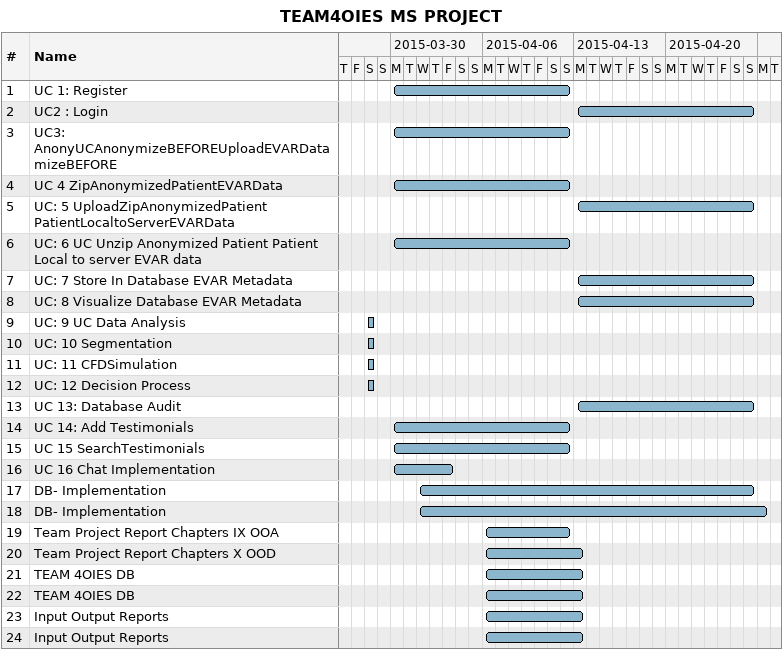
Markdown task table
TEAM4OIES MS PROJECT

| ID | Task | Start | Finish |
|---|---|---|---|
| 1 | UC 1: Register | 2015-03-30 | 2015-04-12 |
| 2 | UC2 : Login | 2015-04-13 | 2015-04-26 |
| 3 | UC3: AnonyUCAnonymizeBEFOREUploadEVARDatamizeBEFORE | 2015-03-30 | 2015-04-12 |
| 4 | UC 4 ZipAnonymizedPatientEVARData | 2015-03-30 | 2015-04-12 |
| 5 | UC: 5 UploadZipAnonymizedPatient PatientLocaltoServerEVARData | 2015-04-13 | 2015-04-26 |
| 6 | UC: 6 UC Unzip Anonymized Patient Patient Local to server EVAR data | 2015-03-30 | 2015-04-12 |
| 7 | UC: 7 Store In Database EVAR Metadata | 2015-04-13 | 2015-04-26 |
| 8 | UC: 8 Visualize Database EVAR Metadata | 2015-04-13 | 2015-04-26 |
| 9 | UC: 9 UC Data Analysis | 2015-03-28 | 2015-03-28 |
| 10 | UC: 10 Segmentation | 2015-03-28 | 2015-03-28 |
| 11 | UC: 11 CFDSimulation | 2015-03-28 | 2015-03-28 |
| 12 | UC: 12 Decision Process | 2015-03-28 | 2015-03-28 |
| 13 | UC 13: Database Audit | 2015-04-13 | 2015-04-26 |
| 14 | UC 14: Add Testimonials | 2015-03-30 | 2015-04-12 |
| 15 | UC 15 SearchTestimonials | 2015-03-30 | 2015-04-12 |
| 16 | UC 16 Chat Implementation | 2015-03-30 | 2015-04-03 |
| 17 | DB- Implementation | 2015-04-01 | 2015-04-26 |
| 18 | DB- Implementation | 2015-04-01 | 2015-04-27 |
| 19 | Team Project Report Chapters IX OOA | 2015-04-06 | 2015-04-12 |
| 20 | Team Project Report Chapters X OOD | 2015-04-06 | 2015-04-13 |
| 21 | TEAM 4OIES DB | 2015-04-06 | 2015-04-13 |
| 22 | TEAM 4OIES DB | 2015-04-06 | 2015-04-13 |
| 23 | Input Output Reports | 2015-04-06 | 2015-04-13 |
| 24 | Input Output Reports | 2015-04-06 | 2015-04-13 |
